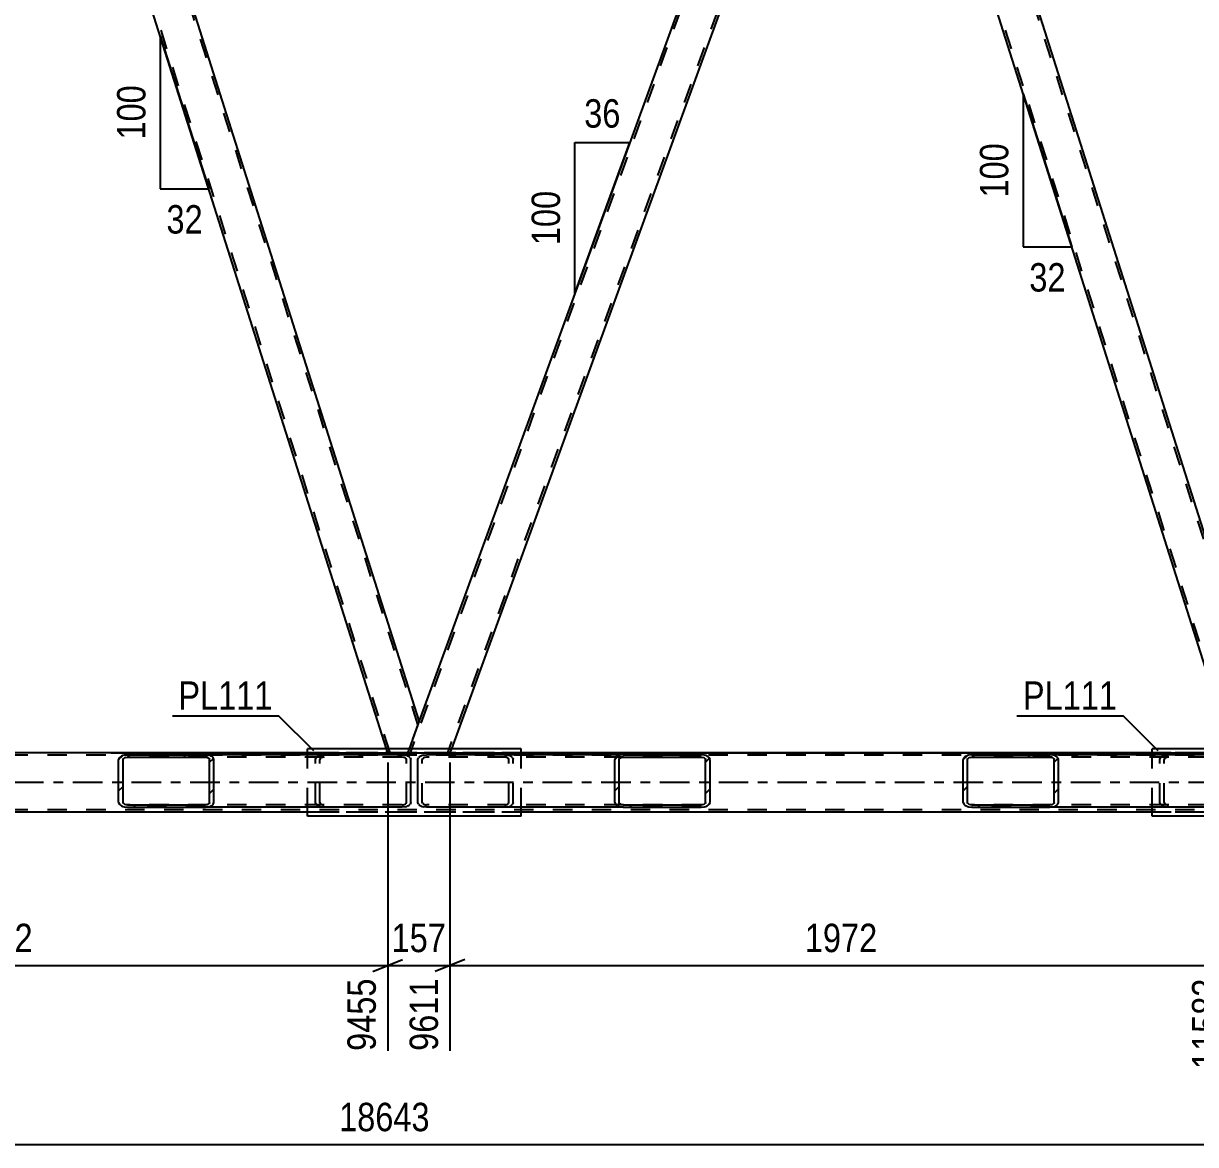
# Model space of a CAD drawing. Header units: millimetres. Extents: x -858 to 331, y -869 to -28.
# Drawn here: x -490 to -371.9, y -446.1 to -333 of the extents above; entities that cross this region are included whole.
import ezdxf

# ---------------------------------------------------------------- set-up
doc = ezdxf.new("R2010")
doc.units = ezdxf.units.MM
doc.linetypes.add('DXK_LINE_DOT2', pattern=[3.9198, 1.9599, -1.9599])
doc.linetypes.add('DXK_LINE_DOT3', pattern=[5.9187, 2.979, -0.9799, 0.9799, -0.9799])
doc.styles.add('Arial Narrow', font='ARIALN.TTF', dxfattribs={"height": 0.2})

# ---------------------------------------------------------------- blocks, each defined once
blk = doc.blocks.new('Part-570393797-12472 - 12424')
at = {"color": 7, "linetype": 'DXK_LINE_DOT2'}
for p, q in [((-132.89, -406.78), (-807.83, -406.78)), ((-132.89, -406.54), (-799.83, -406.54)), ((-439.87, -406.54), (-461.42, -406.54)), ((-354.74, -406.54), (-376.28, -406.54)), ((-132.89, -412.3), (-807.83, -412.3)), ((-132.89, -412.54), (-716.82, -412.54)), ((-439.87, -412.54), (-461.42, -412.54)), ((-354.74, -412.54), (-376.28, -412.54))]:
    blk.add_line(p, q, dxfattribs=at)
at = {"color": 2, "linetype": 'Continuous'}
for p, q in [((-461.42, -406.54), (-525.01, -406.54)), ((-376.28, -406.54), (-439.87, -406.54)), ((-461.42, -412.54), (-525.01, -412.54)), ((-376.28, -412.54), (-439.87, -412.54))]:
    blk.add_line(p, q, dxfattribs=at)
at = {"color": 7, "linetype": 'DXK_LINE_DOT3'}
blk.add_line((-132.89, -409.54), (-807.83, -409.54), dxfattribs=at)
blk = doc.blocks.new('Part-570393797-12890 - 12424')
at = {"linetype": 'Continuous'}
h = blk.add_hatch(dxfattribs=at)
h.set_pattern_fill('', scale=0.7, style=0, pattern_type=0)
h.set_pattern_definition([(45, (-395.312, -407.2358), (-1.57154, 1.57154), [])])
h.paths.add_polyline_path([(-395.25, -407.05), (-395.31, -407.24), (-395.31, -411.56), (-395.25, -411.74), (-395.06, -411.9), (-394.77, -412), (-394.44, -412.04), (-386.58, -412.04), (-386.24, -412), (-385.96, -411.9), (-385.77, -411.74), (-385.7, -411.56), (-385.7, -407.24), (-385.77, -407.05), (-385.96, -406.9), (-386.24, -406.79), (-386.58, -406.76), (-394.44, -406.76), (-394.77, -406.79), (-395.06, -406.9)])
h.paths.add_polyline_path([(-394.61, -407.01), (-394.44, -407), (-386.58, -407), (-386.41, -407.01), (-386.27, -407.07), (-386.17, -407.14), (-386.14, -407.24), (-386.14, -411.56), (-386.17, -411.65), (-386.27, -411.73), (-386.41, -411.78), (-386.58, -411.8), (-394.44, -411.8), (-394.61, -411.78), (-394.75, -411.73), (-394.84, -411.65), (-394.88, -411.56), (-394.88, -407.24), (-394.84, -407.14), (-394.75, -407.07)])
at = {"color": 2, "linetype": 'Continuous'}
for p, q in [((-395.25, -407.05), (-395.31, -407.24)), ((-395.31, -411.56), (-395.31, -407.24)), ((-394.88, -407.24), (-394.84, -407.14)), ((-394.88, -411.56), (-394.88, -407.24)), ((-394.44, -406.76), (-394.77, -406.79)), ((-394.61, -407.01), (-394.44, -407)), ((-394.44, -406.76), (-386.58, -406.76)), ((-394.44, -407), (-386.58, -407)), ((-366.75, -406.76), (-386.58, -406.76)), ((-386.24, -406.79), (-386.58, -406.76)), ((-386.58, -407), (-386.41, -407.01)), ((-386.17, -407.14), (-386.14, -407.24)), ((-386.14, -411.56), (-386.14, -407.24)), ((-385.7, -407.24), (-385.77, -407.05)), ((-385.7, -411.56), (-385.7, -407.24)), ((-366.75, -406.76), (-366.41, -406.79)), ((-365.94, -407.05), (-365.88, -407.24)), ((-365.88, -411.56), (-365.88, -407.24)), ((-395.31, -411.56), (-395.25, -411.74)), ((-394.84, -411.65), (-394.88, -411.56)), ((-394.77, -412), (-394.44, -412.04)), ((-394.44, -411.8), (-394.61, -411.78)), ((-394.44, -411.8), (-386.58, -411.8)), ((-394.44, -412.04), (-386.58, -412.04)), ((-386.41, -411.78), (-386.58, -411.8)), ((-386.58, -412.04), (-386.24, -412)), ((-366.75, -412.04), (-386.58, -412.04)), ((-386.14, -411.56), (-386.17, -411.65)), ((-385.77, -411.74), (-385.7, -411.56)), ((-366.41, -412), (-366.75, -412.04)), ((-365.88, -411.56), (-365.94, -411.74))]:
    blk.add_line(p, q, dxfattribs=at)
at = {"color": 7, "linetype": 'DXK_LINE_DOT2'}
for p, q in [((-386.58, -406.76), (-394.44, -406.76)), ((-366.75, -407), (-394.44, -407)), ((-375.48, -407.24), (-375.42, -407.05)), ((-375.48, -411.56), (-375.48, -407.24)), ((-375.01, -407.14), (-375.05, -407.24)), ((-375.05, -411.56), (-375.05, -407.24)), ((-374.94, -406.79), (-374.61, -406.76)), ((-374.61, -407), (-374.78, -407.01)), ((-366.58, -407.01), (-366.75, -407)), ((-366.31, -407.24), (-366.35, -407.14)), ((-366.31, -411.56), (-366.31, -407.24)), ((-366.75, -411.8), (-394.44, -411.8)), ((-386.58, -412.04), (-394.44, -412.04)), ((-375.42, -411.74), (-375.48, -411.56)), ((-375.05, -411.56), (-375.01, -411.65)), ((-374.61, -412.04), (-374.94, -412)), ((-374.78, -411.78), (-374.61, -411.8)), ((-366.75, -411.8), (-366.58, -411.78)), ((-366.35, -411.65), (-366.31, -411.56))]:
    blk.add_line(p, q, dxfattribs=at)
at = {"color": 2, "linetype": 'Continuous'}
for centre, radius, start, end in [((-394.64, -407.6), 0.817, 99.5183, 138.064), ((-394.54, -407.42), 0.409, 99.5183, 138.064), ((-386.48, -407.42), 0.409, 41.9361, 80.4818), ((-386.38, -407.6), 0.817, 41.9361, 80.4818), ((-366.55, -407.6), 0.817, 41.9361, 80.4818), ((-394.64, -411.19), 0.817, 221.9361, 260.4818), ((-394.54, -411.37), 0.409, 221.9361, 260.4818), ((-386.48, -411.37), 0.409, 279.5183, 318.064), ((-386.38, -411.19), 0.817, 279.5183, 318.064), ((-366.55, -411.19), 0.817, 279.5183, 318.064)]:
    blk.add_arc(centre, radius, start, end, dxfattribs=at)
at = {"color": 7, "linetype": 'DXK_LINE_DOT2'}
for centre, radius, start, end in [((-374.81, -407.6), 0.817, 99.5183, 138.064), ((-374.71, -407.42), 0.409, 99.5183, 138.064), ((-366.65, -407.42), 0.409, 41.9361, 80.4818), ((-374.81, -411.19), 0.817, 221.9361, 260.4818), ((-374.71, -411.37), 0.409, 221.9361, 260.4818), ((-366.65, -411.37), 0.409, 279.5183, 318.064)]:
    blk.add_arc(centre, radius, start, end, dxfattribs=at)
blk = doc.blocks.new('Part-570393797-12945 - 12424')
at = {"linetype": 'Continuous'}
h = blk.add_hatch(dxfattribs=at)
h.set_pattern_fill('', scale=0.7, style=0, pattern_type=0)
h.set_pattern_definition([(45, (-480.4463, -407.236), (-1.57154, 1.57154), [])])
h.paths.add_polyline_path([(-480.38, -407.05), (-480.45, -407.24), (-480.45, -411.56), (-480.38, -411.74), (-480.19, -411.9), (-479.91, -412), (-479.57, -412.04), (-471.71, -412.04), (-471.38, -412), (-471.09, -411.9), (-470.91, -411.74), (-470.84, -411.56), (-470.84, -407.24), (-470.91, -407.05), (-471.09, -406.9), (-471.38, -406.79), (-471.71, -406.76), (-479.57, -406.76), (-479.91, -406.79), (-480.19, -406.9)])
h.paths.add_polyline_path([(-479.74, -407.01), (-479.57, -407), (-471.71, -407), (-471.54, -407.01), (-471.4, -407.07), (-471.31, -407.14), (-471.28, -407.24), (-471.28, -411.56), (-471.31, -411.65), (-471.4, -411.73), (-471.54, -411.78), (-471.71, -411.8), (-479.57, -411.8), (-479.74, -411.78), (-479.88, -411.73), (-479.98, -411.65), (-480.01, -411.56), (-480.01, -407.24), (-479.98, -407.14), (-479.88, -407.07)])
at = {"color": 2, "linetype": 'Continuous'}
for p, q in [((-480.38, -407.05), (-480.45, -407.24)), ((-480.45, -411.56), (-480.45, -407.24)), ((-480.01, -407.24), (-479.98, -407.14)), ((-480.01, -411.56), (-480.01, -407.24)), ((-479.57, -406.76), (-479.91, -406.79)), ((-479.74, -407.01), (-479.57, -407)), ((-479.57, -406.76), (-471.71, -406.76)), ((-479.57, -407), (-471.71, -407)), ((-451.88, -406.76), (-471.71, -406.76)), ((-471.38, -406.79), (-471.71, -406.76)), ((-471.71, -407), (-471.54, -407.01)), ((-471.31, -407.14), (-471.28, -407.24)), ((-471.28, -411.56), (-471.28, -407.24)), ((-470.84, -407.24), (-470.91, -407.05)), ((-470.84, -411.56), (-470.84, -407.24)), ((-451.88, -406.76), (-451.55, -406.79)), ((-451.08, -407.05), (-451.01, -407.24)), ((-451.01, -411.56), (-451.01, -407.24)), ((-480.45, -411.56), (-480.38, -411.74)), ((-479.98, -411.65), (-480.01, -411.56)), ((-479.91, -412), (-479.57, -412.04)), ((-479.57, -411.8), (-479.74, -411.78)), ((-479.57, -411.8), (-471.71, -411.8)), ((-479.57, -412.04), (-471.71, -412.04)), ((-471.54, -411.78), (-471.71, -411.8)), ((-471.71, -412.04), (-471.38, -412)), ((-451.88, -412.04), (-471.71, -412.04)), ((-471.28, -411.56), (-471.31, -411.65)), ((-470.91, -411.74), (-470.84, -411.56)), ((-451.55, -412), (-451.88, -412.04)), ((-451.01, -411.56), (-451.08, -411.74))]:
    blk.add_line(p, q, dxfattribs=at)
at = {"color": 7, "linetype": 'DXK_LINE_DOT2'}
for p, q in [((-471.71, -406.76), (-479.57, -406.76)), ((-451.88, -407), (-479.57, -407)), ((-460.62, -407.24), (-460.55, -407.05)), ((-460.62, -411.56), (-460.62, -407.24)), ((-460.15, -407.14), (-460.18, -407.24)), ((-460.18, -411.56), (-460.18, -407.24)), ((-460.08, -406.79), (-459.74, -406.76)), ((-459.74, -407), (-459.91, -407.01)), ((-451.72, -407.01), (-451.88, -407)), ((-451.45, -407.24), (-451.48, -407.14)), ((-451.45, -411.56), (-451.45, -407.24)), ((-451.88, -411.8), (-479.57, -411.8)), ((-471.71, -412.04), (-479.57, -412.04)), ((-460.55, -411.74), (-460.62, -411.56)), ((-460.18, -411.56), (-460.15, -411.65)), ((-459.74, -412.04), (-460.08, -412)), ((-459.91, -411.78), (-459.74, -411.8)), ((-451.88, -411.8), (-451.72, -411.78)), ((-451.48, -411.65), (-451.45, -411.56))]:
    blk.add_line(p, q, dxfattribs=at)
at = {"color": 2, "linetype": 'Continuous'}
for centre, radius, start, end in [((-479.77, -407.6), 0.817, 99.5183, 138.064), ((-479.67, -407.42), 0.409, 99.5183, 138.064), ((-471.61, -407.42), 0.409, 41.9361, 80.4818), ((-471.51, -407.6), 0.817, 41.9361, 80.4818), ((-451.68, -407.6), 0.817, 41.9361, 80.4818), ((-479.77, -411.19), 0.817, 221.9361, 260.4818), ((-479.67, -411.37), 0.409, 221.9361, 260.4818), ((-471.61, -411.37), 0.409, 279.5183, 318.064), ((-471.51, -411.19), 0.817, 279.5183, 318.064), ((-451.68, -411.19), 0.817, 279.5183, 318.064)]:
    blk.add_arc(centre, radius, start, end, dxfattribs=at)
at = {"color": 7, "linetype": 'DXK_LINE_DOT2'}
for centre, radius, start, end in [((-459.94, -407.6), 0.817, 99.5183, 138.064), ((-459.84, -407.42), 0.409, 99.5183, 138.064), ((-451.78, -407.42), 0.409, 41.9361, 80.4818), ((-459.94, -411.19), 0.817, 221.9361, 260.4818), ((-459.84, -411.37), 0.409, 221.9361, 260.4818), ((-451.78, -411.37), 0.409, 279.5183, 318.064)]:
    blk.add_arc(centre, radius, start, end, dxfattribs=at)
blk = doc.blocks.new('Part-570393797-12954 - 12424')
at = {"color": 7, "linetype": 'DXK_LINE_DOT2'}
for p, q in [((-407.75, -287.54), (-451.06, -406.54)), ((-404, -287.54), (-447.31, -406.54)), ((-450.15, -403.33), (-451.32, -406.54)), ((-446.91, -406.14), (-447.06, -406.54)), ((-447.06, -406.54), (-451.32, -406.54))]:
    blk.add_line(p, q, dxfattribs=at)
at = {"color": 2, "linetype": 'Continuous'}
for p, q in [((-408.15, -287.94), (-450.15, -403.33)), ((-404.91, -290.74), (-446.91, -406.14))]:
    blk.add_line(p, q, dxfattribs=at)
blk = doc.blocks.new('Part-570393797-13035 - 12424')
at = {"color": 7, "linetype": 'DXK_LINE_DOT2'}
for p, q in [((-365.15, -403.7), (-401.99, -287.54)), ((-367.94, -406.54), (-404.78, -290.37))]:
    blk.add_line(p, q, dxfattribs=at)
at = {"color": 2, "linetype": 'Continuous'}
for p, q in [((-365.02, -403.33), (-401.61, -287.94)), ((-368.32, -406.14), (-404.91, -290.74))]:
    blk.add_line(p, q, dxfattribs=at)
blk = doc.blocks.new('Part-570393797-13052 - 12424')
at = {"color": 2, "linetype": 'Continuous'}
for p, q in [((-354.74, -406.14), (-376.28, -406.14)), ((-376.28, -406.76), (-376.28, -406.14)), ((-354.74, -406.76), (-354.74, -406.14)), ((-376.28, -412.94), (-376.28, -412.04)), ((-354.74, -412.94), (-354.74, -412.04)), ((-354.74, -412.94), (-376.28, -412.94))]:
    blk.add_line(p, q, dxfattribs=at)
at = {"color": 7, "linetype": 'DXK_LINE_DOT2'}
for p, q in [((-376.28, -412.04), (-376.28, -406.76)), ((-354.74, -412.04), (-354.74, -406.76))]:
    blk.add_line(p, q, dxfattribs=at)
blk = doc.blocks.new('Part-570393797-13057 - 12424')
at = {"color": 2, "linetype": 'Continuous'}
for p, q in [((-439.87, -406.14), (-461.42, -406.14)), ((-461.42, -406.76), (-461.42, -406.14)), ((-439.87, -406.76), (-439.87, -406.14)), ((-461.42, -412.94), (-461.42, -412.04)), ((-439.87, -412.94), (-439.87, -412.04)), ((-439.87, -412.94), (-461.42, -412.94))]:
    blk.add_line(p, q, dxfattribs=at)
at = {"color": 7, "linetype": 'DXK_LINE_DOT2'}
for p, q in [((-461.42, -412.04), (-461.42, -406.76)), ((-439.87, -407.07), (-439.87, -406.76)), ((-439.87, -412.04), (-439.87, -407.07))]:
    blk.add_line(p, q, dxfattribs=at)
blk = doc.blocks.new('Part-570393797-13133 - 12424')
at = {"linetype": 'Continuous'}
h = blk.add_hatch(dxfattribs=at)
h.set_pattern_fill('', scale=0.7, style=0, pattern_type=0)
h.set_pattern_definition([(45, (-430.4498, -407.2359), (-1.57154, 1.57154), [])])
h.paths.add_polyline_path([(-430.38, -407.05), (-430.45, -407.24), (-430.45, -411.56), (-430.38, -411.74), (-430.19, -411.9), (-429.91, -412), (-429.58, -412.04), (-421.72, -412.04), (-421.38, -412), (-421.1, -411.9), (-420.91, -411.74), (-420.84, -411.56), (-420.84, -407.24), (-420.91, -407.05), (-421.1, -406.9), (-421.38, -406.79), (-421.72, -406.76), (-429.58, -406.76), (-429.91, -406.79), (-430.19, -406.9)])
h.paths.add_polyline_path([(-429.74, -407.01), (-429.58, -407), (-421.72, -407), (-421.55, -407.01), (-421.41, -407.07), (-421.31, -407.14), (-421.28, -407.24), (-421.28, -411.56), (-421.31, -411.65), (-421.41, -411.73), (-421.55, -411.78), (-421.72, -411.8), (-429.58, -411.8), (-429.74, -411.78), (-429.89, -411.73), (-429.98, -411.65), (-430.01, -411.56), (-430.01, -407.24), (-429.98, -407.14), (-429.89, -407.07)])
at = {"color": 2, "linetype": 'Continuous'}
for p, q in [((-450.28, -407.24), (-450.21, -407.05)), ((-450.28, -411.56), (-450.28, -407.24)), ((-449.74, -406.79), (-449.41, -406.76)), ((-429.58, -406.76), (-449.41, -406.76)), ((-430.38, -407.05), (-430.45, -407.24)), ((-430.45, -411.56), (-430.45, -407.24)), ((-430.01, -407.24), (-429.98, -407.14)), ((-430.01, -411.56), (-430.01, -407.24)), ((-429.58, -406.76), (-429.91, -406.79)), ((-429.74, -407.01), (-429.58, -407)), ((-429.58, -406.76), (-421.72, -406.76)), ((-429.58, -407), (-421.72, -407)), ((-421.38, -406.79), (-421.72, -406.76)), ((-421.72, -407), (-421.55, -407.01)), ((-421.31, -407.14), (-421.28, -407.24)), ((-421.28, -411.56), (-421.28, -407.24)), ((-420.84, -407.24), (-420.91, -407.05)), ((-420.84, -411.56), (-420.84, -407.24)), ((-450.21, -411.74), (-450.28, -411.56)), ((-449.41, -412.04), (-449.74, -412)), ((-429.58, -412.04), (-449.41, -412.04)), ((-430.45, -411.56), (-430.38, -411.74)), ((-429.98, -411.65), (-430.01, -411.56)), ((-429.91, -412), (-429.58, -412.04)), ((-429.58, -411.8), (-429.74, -411.78)), ((-429.58, -411.8), (-421.72, -411.8)), ((-429.58, -412.04), (-421.72, -412.04)), ((-421.55, -411.78), (-421.72, -411.8)), ((-421.72, -412.04), (-421.38, -412)), ((-421.28, -411.56), (-421.31, -411.65)), ((-420.91, -411.74), (-420.84, -411.56))]:
    blk.add_line(p, q, dxfattribs=at)
at = {"color": 7, "linetype": 'DXK_LINE_DOT2'}
for p, q in [((-449.81, -407.14), (-449.84, -407.24)), ((-449.84, -411.56), (-449.84, -407.24)), ((-449.41, -407), (-449.57, -407.01)), ((-421.72, -407), (-449.41, -407)), ((-441.54, -406.76), (-441.21, -406.79)), ((-441.38, -407.01), (-441.54, -407)), ((-441.11, -407.24), (-441.14, -407.14)), ((-441.11, -411.56), (-441.11, -407.24)), ((-440.74, -407.05), (-440.67, -407.24)), ((-440.67, -411.56), (-440.67, -407.24)), ((-421.72, -406.76), (-429.58, -406.76)), ((-449.84, -411.56), (-449.81, -411.65)), ((-449.57, -411.78), (-449.41, -411.8)), ((-421.72, -411.8), (-449.41, -411.8)), ((-441.54, -411.8), (-441.38, -411.78)), ((-441.21, -412), (-441.54, -412.04)), ((-441.14, -411.65), (-441.11, -411.56)), ((-440.67, -411.56), (-440.74, -411.74)), ((-421.72, -412.04), (-429.58, -412.04))]:
    blk.add_line(p, q, dxfattribs=at)
at = {"color": 2, "linetype": 'Continuous'}
for centre, radius, start, end in [((-449.6, -407.6), 0.817, 99.5183, 138.064), ((-429.78, -407.6), 0.817, 99.5183, 138.064), ((-429.68, -407.42), 0.409, 99.5183, 138.064), ((-421.62, -407.42), 0.409, 41.9361, 80.4818), ((-421.52, -407.6), 0.817, 41.9361, 80.4818), ((-449.6, -411.19), 0.817, 221.9361, 260.4818), ((-429.78, -411.19), 0.817, 221.9361, 260.4818), ((-429.68, -411.37), 0.409, 221.9361, 260.4818), ((-421.62, -411.37), 0.409, 279.5183, 318.064), ((-421.52, -411.19), 0.817, 279.5183, 318.064)]:
    blk.add_arc(centre, radius, start, end, dxfattribs=at)
at = {"color": 7, "linetype": 'DXK_LINE_DOT2'}
for centre, radius, start, end in [((-449.5, -407.42), 0.409, 99.5183, 138.064), ((-441.44, -407.42), 0.409, 41.9361, 80.4818), ((-441.35, -407.6), 0.817, 41.9361, 80.4818), ((-449.5, -411.37), 0.409, 221.9361, 260.4818), ((-441.44, -411.37), 0.409, 279.5183, 318.064), ((-441.35, -411.19), 0.817, 279.5183, 318.064)]:
    blk.add_arc(centre, radius, start, end, dxfattribs=at)
blk = doc.blocks.new('Part-570393797-13204 - 12424')
at = {"color": 7, "linetype": 'DXK_LINE_DOT2'}
for p, q in [((-450.28, -403.7), (-487.12, -287.54)), ((-453.08, -406.54), (-489.91, -290.37)), ((-450.28, -403.7), (-450.42, -404.07)), ((-453.33, -406.54), (-453.46, -406.14)), ((-451.17, -406.14), (-451.32, -406.54)), ((-451.32, -406.54), (-453.33, -406.54))]:
    blk.add_line(p, q, dxfattribs=at)
at = {"color": 2, "linetype": 'Continuous'}
for p, q in [((-450.15, -403.33), (-486.74, -287.94)), ((-453.46, -406.14), (-490.05, -290.74)), ((-450.15, -403.33), (-451.17, -406.14))]:
    blk.add_line(p, q, dxfattribs=at)
blk = doc.blocks.new('StraightDimension-570393797-13542 - 12424')
at = {"color": 7, "linetype": 'Continuous'}
for p, q in [((-453.33, -407.54), (-453.33, -436.61)), ((-447.06, -407.54), (-447.06, -436.61)), ((-454.83, -428.6), (-451.83, -427.4)), ((-445.56, -427.4), (-448.56, -428.6)), ((-453.33, -428), (-447.06, -428))]:
    blk.add_line(p, q, dxfattribs=at)
at = {"color": 0}
blk.add_wipeout([(-446.85, -427.25), (-446.85, -423.05), (-453.54, -423.05), (-453.54, -427.25)], dxfattribs=at)
at = {"color": 0, "linetype": 'Continuous'}
blk.add_wipeout([(-447.66, -428.7), (-451.86, -428.7), (-451.86, -437.21), (-447.66, -437.21)], dxfattribs=at)
at = {"color": 3, "style": 'Arial Narrow'}
blk.add_text('157', height=2.863, dxfattribs=at).set_placement((-452.94, -426.65))
at = {"color": 3, "linetype": 'Continuous', "style": 'Arial Narrow'}
blk.add_text('9611', height=2.863, rotation=90.0002, dxfattribs=at).set_placement((-448.26, -436.61))
blk = doc.blocks.new('StraightDimension-570393797-13524 - 12424')
at = {"color": 7, "linetype": 'Continuous'}
for p, q in [((-447.06, -407.54), (-447.06, -436.61)), ((-368.19, -407.54), (-368.19, -438.44)), ((-445.56, -427.4), (-448.56, -428.6)), ((-369.69, -428.6), (-366.69, -427.4)), ((-447.06, -428), (-368.19, -428))]:
    blk.add_line(p, q, dxfattribs=at)
at = {"color": 0}
blk.add_wipeout([(-403.37, -427.25), (-403.37, -423.05), (-411.88, -423.05), (-411.88, -427.25)], dxfattribs=at)
at = {"color": 3, "style": 'Arial Narrow'}
blk.add_text('1972', height=2.863, dxfattribs=at).set_placement((-411.28, -426.65))
at = {"color": 0, "linetype": 'Continuous'}
blk.add_wipeout([(-368.79, -428.7), (-372.99, -428.7), (-372.99, -439.04), (-368.79, -439.04)], dxfattribs=at)
at = {"color": 3, "linetype": 'Continuous', "style": 'Arial Narrow'}
blk.add_text('11583', height=2.863, rotation=90.0002, dxfattribs=at).set_placement((-369.39, -438.44))
blk = doc.blocks.new('StraightDimension-570393797-13560 - 12424')
at = {"color": 7, "linetype": 'Continuous'}
for p, q in [((-532.19, -407.54), (-532.19, -436.61)), ((-453.33, -407.54), (-453.33, -436.61)), ((-530.69, -427.4), (-533.69, -428.6)), ((-454.83, -428.6), (-451.83, -427.4)), ((-532.19, -428), (-453.33, -428))]:
    blk.add_line(p, q, dxfattribs=at)
at = {"color": 0}
blk.add_wipeout([(-488.51, -427.25), (-488.51, -423.05), (-497.02, -423.05), (-497.02, -427.25)], dxfattribs=at)
at = {"color": 3, "style": 'Arial Narrow'}
blk.add_text('1972', height=2.863, dxfattribs=at).set_placement((-496.42, -426.65))
at = {"color": 0, "linetype": 'Continuous'}
blk.add_wipeout([(-453.93, -428.7), (-458.13, -428.7), (-458.13, -437.21), (-453.93, -437.21)], dxfattribs=at)
at = {"color": 3, "linetype": 'Continuous', "style": 'Arial Narrow'}
blk.add_text('9455', height=2.863, rotation=90.0002, dxfattribs=at).set_placement((-454.53, -436.61))
blk = doc.blocks.new('StraightDimension-570393797-13676 - 12424')
at = {"color": 7, "linetype": 'Continuous'}
blk.add_line((-481.2, -406.54), (-143.31, -406.54), dxfattribs=at)
blk = doc.blocks.new('StraightDimension-570393797-13687 - 12424')
at = {"color": 7, "linetype": 'Continuous'}
blk.add_line((-820.73, -446.06), (-86.6, -446.06), dxfattribs=at)
at = {"color": 0}
blk.add_wipeout([(-448.49, -445.31), (-448.49, -441.11), (-458.83, -441.11), (-458.83, -445.31)], dxfattribs=at)
at = {"color": 3, "style": 'Arial Narrow'}
blk.add_text('18643', height=2.863, dxfattribs=at).set_placement((-458.23, -444.71))
blk = doc.blocks.new('AngleDimension-570393797-26985 - 12424')
at = {"color": 7, "linetype": 'Continuous'}
for p, q in [((-476.25, -334.24), (-471.36, -349.68)), ((-476.25, -334.24), (-476.25, -349.68)), ((-474.1, -341.05), (-471.36, -349.68)), ((-476.25, -349.68), (-471.36, -349.68))]:
    blk.add_line(p, q, dxfattribs=at)
at = {"color": 0}
for points in [[(-477.15, -338.62), (-481.35, -338.62), (-481.35, -345.3), (-477.15, -345.3)], [(-471.38, -354.78), (-471.38, -350.58), (-476.23, -350.58), (-476.23, -354.78)]]:
    blk.add_wipeout(points, dxfattribs=at)
at = {"color": 3, "style": 'Arial Narrow'}
blk.add_text('100', height=2.863, rotation=90.0002, dxfattribs=at).set_placement((-477.75, -344.7))
blk.add_text('32', height=2.863, dxfattribs=at).set_placement((-475.63, -354.18))
blk = doc.blocks.new('AngleDimension-570393797-14874 - 12424')
at = {"color": 7, "linetype": 'Continuous'}
for p, q in [((-434.46, -345), (-428.92, -345)), ((-434.46, -360.22), (-428.92, -345)), ((-434.46, -360.22), (-434.46, -345)), ((-429, -345.22), (-428.92, -345))]:
    blk.add_line(p, q, dxfattribs=at)
at = {"color": 0}
for points in [[(-429.26, -344.1), (-429.26, -339.9), (-434.12, -339.9), (-434.12, -344.1)], [(-435.36, -349.27), (-439.56, -349.27), (-439.56, -355.95), (-435.36, -355.95)]]:
    blk.add_wipeout(points, dxfattribs=at)
at = {"color": 3, "style": 'Arial Narrow'}
blk.add_text('36', height=2.863, dxfattribs=at).set_placement((-433.52, -343.5))
blk.add_text('100', height=2.863, rotation=90.0002, dxfattribs=at).set_placement((-435.96, -355.35))
blk = doc.blocks.new('AngleDimension-570393797-26999 - 12424')
at = {"color": 7, "linetype": 'Continuous'}
for p, q in [((-389.27, -340.08), (-384.37, -355.53)), ((-389.27, -340.08), (-389.27, -355.53)), ((-387.95, -344.23), (-384.37, -355.53)), ((-389.27, -355.53), (-384.37, -355.53))]:
    blk.add_line(p, q, dxfattribs=at)
at = {"color": 0}
for points in [[(-390.17, -344.46), (-394.37, -344.46), (-394.37, -351.15), (-390.17, -351.15)], [(-384.39, -360.63), (-384.39, -356.43), (-389.25, -356.43), (-389.25, -360.63)]]:
    blk.add_wipeout(points, dxfattribs=at)
at = {"color": 3, "style": 'Arial Narrow'}
blk.add_text('100', height=2.863, rotation=90.0002, dxfattribs=at).set_placement((-390.77, -350.55))
blk.add_text('32', height=2.863, dxfattribs=at).set_placement((-388.65, -360.03))
blk = doc.blocks.new('Mark-570393797-13048 - 12424')
at = {"color": 30, "linetype": 'Continuous'}
for p in [(-389.9, -402.81), (-375.66, -406.35)]:
    blk.add_line(p, (-379.2, -402.81), dxfattribs=at)
at = {"color": 0}
blk.add_wipeout([(-379.8, -402.21), (-379.8, -399.21), (-389.3, -399.21), (-389.3, -402.21)], dxfattribs=at)
blk.add_wipeout([(-379.8, -402.21), (-379.8, -399.21), (-389.3, -399.21), (-389.3, -402.21)], dxfattribs=at)
at = {"color": 3, "style": 'Arial Narrow'}
blk.add_text('PL111', height=2.863, dxfattribs=at).set_placement((-389.3, -402.21))
blk = doc.blocks.new('Mark-570393797-13053 - 12424')
at = {"color": 30, "linetype": 'Continuous'}
for p in [(-475.03, -402.81), (-460.79, -406.35)]:
    blk.add_line(p, (-464.33, -402.81), dxfattribs=at)
at = {"color": 0}
blk.add_wipeout([(-464.93, -402.21), (-464.93, -399.21), (-474.43, -399.21), (-474.43, -402.21)], dxfattribs=at)
blk.add_wipeout([(-464.93, -402.21), (-464.93, -399.21), (-474.43, -399.21), (-474.43, -402.21)], dxfattribs=at)
at = {"color": 3, "style": 'Arial Narrow'}
blk.add_text('PL111', height=2.863, dxfattribs=at).set_placement((-474.43, -402.21))

msp = doc.modelspace()

# ---------------------------------------------------------------- block references
for name in ['Part-570393797-13204 - 12424', 'Part-570393797-12954 - 12424', 'Part-570393797-13035 - 12424', 'Part-570393797-13057 - 12424', 'Part-570393797-13052 - 12424', 'Part-570393797-12472 - 12424', 'Part-570393797-12945 - 12424', 'Part-570393797-13133 - 12424', 'Part-570393797-12890 - 12424']:
    msp.add_blockref(name, (0, 0))

# ---------------------------------------------------------------- next in the draw order: block references
msp.add_blockref('StraightDimension-570393797-13542 - 12424', (0, 0))

# ---------------------------------------------------------------- next in the draw order: block references
for name in ['StraightDimension-570393797-13560 - 12424', 'StraightDimension-570393797-13524 - 12424']:
    msp.add_blockref(name, (0, 0))

# ---------------------------------------------------------------- next in the draw order: block references
msp.add_blockref('StraightDimension-570393797-13676 - 12424', (0, 0))

# ---------------------------------------------------------------- next in the draw order: block references
msp.add_blockref('StraightDimension-570393797-13687 - 12424', (0, 0))

# ---------------------------------------------------------------- next in the draw order: block references
for name in ['AngleDimension-570393797-26985 - 12424', 'AngleDimension-570393797-14874 - 12424', 'AngleDimension-570393797-26999 - 12424', 'Mark-570393797-13053 - 12424', 'Mark-570393797-13048 - 12424']:
    msp.add_blockref(name, (0, 0))

doc.saveas('drawing.dxf')
